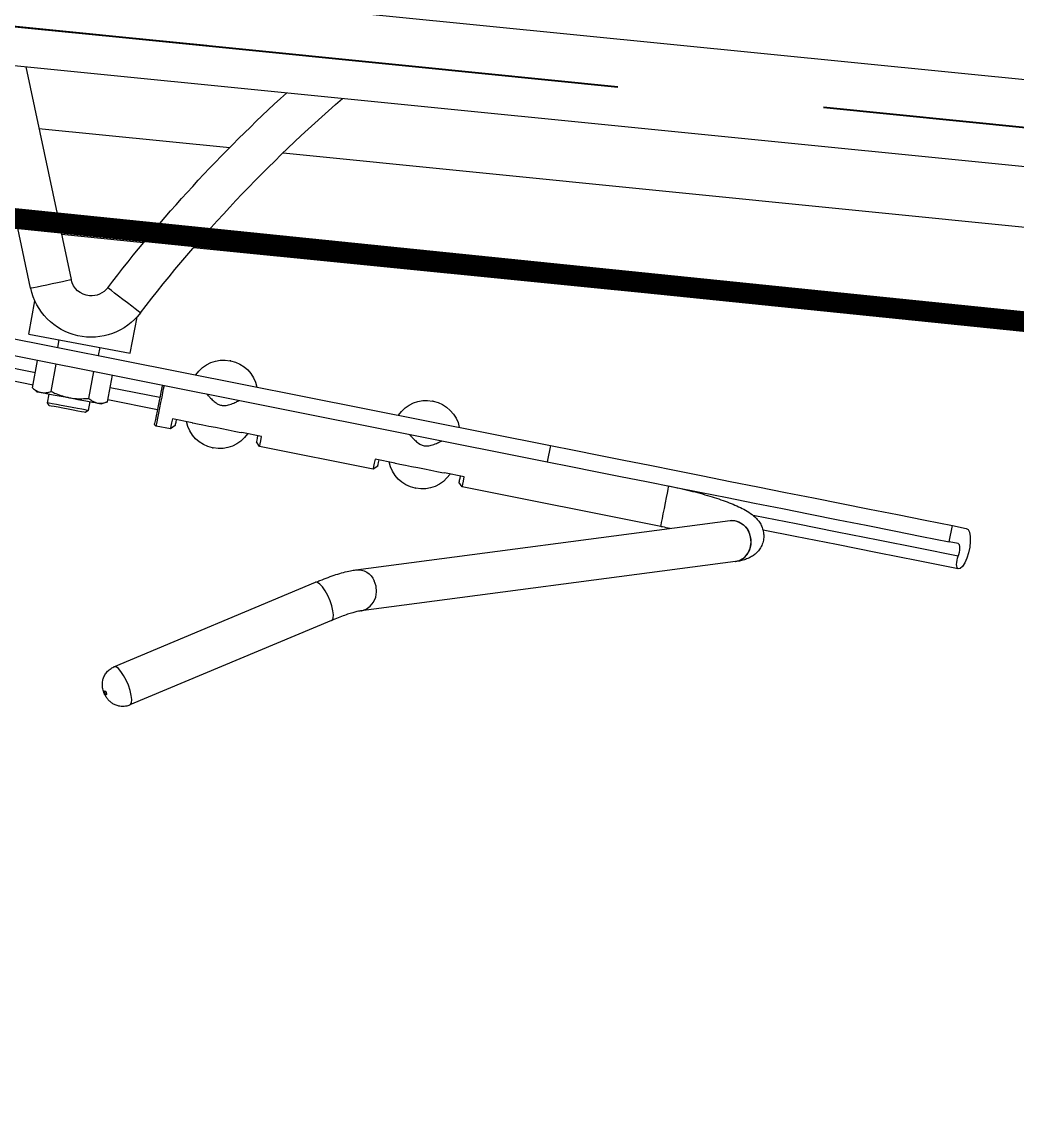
# Model space of a CAD drawing. Header units: millimetres. Extents: x -37020 to 35906, y -101 to 52234.
# Drawn here: x -40.686 to -40.204, y 323.719 to 324.252 of the extents above; entities that cross this region are included whole.
import ezdxf

# ---------------------------------------------------------------- set-up
doc = ezdxf.new("R2010")
doc.units = ezdxf.units.MM
doc.header["$PDMODE"] = 35
doc.header["$PDSIZE"] = 1
doc.linetypes.add('CENTROX2', pattern=[101.6, 63.5, -12.7, 12.7, -12.7])
doc.linetypes.add('DASHED2', pattern=[0.375, 0.25, -0.125])
for name, color, linetype in [('Catenaria', 2, 'Continuous'), ('Eje unifilar', 4, 'CENTROX2'), ('M0_EQUIPOS', 2, 'Continuous'), ('R10', 240, 'Continuous'), ('R11', 240, 'Continuous'), ('unifilar VIAS Ppales', 5, 'DASHED2')]:
    doc.layers.add(name, color=color, linetype=linetype)
doc.styles.add('Romans', font='romans.shx', dxfattribs={"width": 0.8})
doc.styles.add('Romans PF', font='romans.shx', dxfattribs={"width": 0.8})
doc.styles.get("Standard").update_dxf_attribs({"font": 'arial.ttf'})
doc.dimstyles.get("Standard").update_dxf_attribs({"dimtxt": 0.18, "dimasz": 0.18, "dimexe": 0.18, "dimexo": 0.0625, "dimgap": 0.09, "dimtad": 0, "dimtih": 1, "dimtoh": 1, "dimdec": 4, "dimzin": 0, "dimdsep": 46, "dimtxsty": 'Standard', "dimcen": 0.09, "dimadec": 0, "dimazin": 0, "dimtfac": 1, "dimtdec": 4, "dimtofl": 0, "dimtmove": 0, "dimatfit": 3, "dimfxl": 1, "dimtolj": 1, "dimtzin": 0, "dimarcsym": 0})

# ---------------------------------------------------------------- blocks, each defined once
blk = doc.blocks.new('enlace tol')
at = {"layer": 'Eje unifilar'}
blk.add_line((-7125.44, -43306.58, -11480), (6097.6, -44628.91, -11480), dxfattribs=at)
blk = doc.blocks.new('A$C3C3C2E3F')
at = {"layer": 'M0_EQUIPOS', "color": 1, "linetype": 'Continuous', "lineweight": 15}
for p, q in [((-10.45, -999.3), (-10.45, -2289.3)), ((10.55, -2289.3), (10.55, -999.3)), ((-24.95, -2118.22), (-24.95, -1222.73)), ((-49.95, -1259.88), (-49.95, -2137.52)), ((-98.58, -1948.04), (-98.91, -1944.64)), ((-102.78, -1946.2), (-102.56, -1948.43)), ((-102.56, -1948.43), (-98.58, -1948.04)), ((-112.47, -1999.4), (-133.34, -2088.4)), ((-123.6, -2090.68), (-102.74, -2001.68)), ((-105.83, -2018.26), (-101.09, -2067.03)), ((-88.99, -2046.76), (-92.97, -2047.15)), ((-64.95, -2294.3), (-88.99, -2046.76)), ((-68.95, -2294.49), (-92.97, -2047.15)), ((-101.09, -2067.03), (-100, -2067.93)), ((-98.6, -2066.79), (-98.13, -2071.64)), ((-90.53, -2073.13), (-90.48, -2073.05)), ((-96.95, -2083.83), (-96.48, -2088.68)), ((-98.07, -2087.83), (-98.96, -2088.92)), ((-98.96, -2088.92), (-96.26, -2116.79)), ((-136.37, -2095.27), (-161.58, -2141.79)), ((-152.79, -2146.56), (-127.58, -2100.04)), ((-96.26, -2116.79), (-95.17, -2117.69)), ((-93.77, -2116.55), (-93.3, -2121.41)), ((-85.69, -2122.9), (-85.64, -2122.82)), ((-24.95, -2177.6), (-24.95, -2131.2)), ((-92.11, -2133.6), (-91.64, -2138.45)), ((-93.23, -2137.6), (-94.13, -2138.69)), ((-94.13, -2138.69), (-93.79, -2142.17)), ((-88.58, -2154.44), (-89.76, -2142.29)), ((-85.59, -2154.19), (-86.78, -2142)), ((-76.86, -2150.18), (-68.01, -2149.43)), ((-74.76, -2175.09), (-76.86, -2150.18)), ((-49.95, -2149.65), (-49.95, -2169.6)), ((-89.13, -2154.49), (-89.74, -2155.78)), ((-89.13, -2154.49), (-82.6, -2153.94)), ((-91.68, -2158.96), (-92.13, -2159.5)), ((-89.49, -2158.77), (-91.68, -2158.96)), ((-88.74, -2159.09), (-82.16, -2158.54)), ((-76.23, -2157.65), (-78.21, -2157.82)), ((-10.45, -2182.24), (-60.55, -2166.21)), ((-91.38, -2168.46), (-90.84, -2168.92)), ((-90.84, -2168.92), (-88.65, -2168.74)), ((-87.97, -2168.3), (-81.26, -2167.73)), ((-77.24, -2167.77), (-75.39, -2167.62)), ((-88.39, -2171.73), (-87.58, -2172.9)), ((-87.58, -2172.9), (-80.82, -2172.33)), ((-75.58, -2288.35), (-86.8, -2172.83)), ((-72.46, -2289.4), (-83.81, -2172.58)), ((-74.76, -2175.09), (-66.59, -2174.4)), ((-63.6, -2175.74), (-10.45, -2192.74))]:
    blk.add_line(p, q, dxfattribs=at)
at = {"layer": 'M0_EQUIPOS', "color": 1, "linetype": 'Continuous', "lineweight": 15, "flags": 128}
for points in [[(-98.91, -1944.64), (-99.16, -1944.18), (-99.79, -1943.79), (-100.75, -1943.52), (-101.97, -1943.37), (-103.34, -1943.37), (-104.76, -1943.51), (-106.11, -1943.77), (-107.27, -1944.15), (-108.16, -1944.61), (-108.71, -1945.11), (-108.87, -1945.6)], [(-108.87, -1945.6), (-108.78, -1945.77), (-108.57, -1945.92), (-108.24, -1946.03), (-107.81, -1946.1), (-107.33, -1946.12), (-106.81, -1946.09), (-106.3, -1946.02), (-105.82, -1945.9)], [(-108.87, -1945.6), (-107.91, -1955.46), (-106.94, -1965.43), (-105.96, -1975.49), (-104.98, -1985.65), (-104.21, -1993.53)], [(-105.82, -1945.9), (-105.35, -1945.79), (-104.84, -1945.72), (-104.32, -1945.69), (-103.83, -1945.71), (-103.41, -1945.78), (-103.08, -1945.89), (-102.86, -1946.03), (-102.78, -1946.2)], [(-105.82, -1945.9), (-104.87, -1955.7), (-103.91, -1965.61), (-102.94, -1975.62), (-101.96, -1985.72), (-100.97, -1995.89), (-100.93, -1996.28)], [(-88.99, -2046.76), (-89.56, -2040.94), (-90.14, -2034.93), (-90.74, -2028.74), (-91.36, -2022.39), (-91.99, -2015.91), (-92.63, -2009.31), (-93.28, -2002.61), (-93.94, -1995.84), (-94.6, -1989.01), (-95.27, -1982.15), (-95.94, -1975.27), (-96.6, -1968.4), (-97.27, -1961.56), (-97.93, -1954.77), (-98.58, -1948.04)], [(-92.97, -2047.15), (-93.54, -2041.33), (-94.12, -2035.31), (-94.73, -2029.13), (-95.34, -2022.78), (-95.97, -2016.3), (-96.61, -2009.7), (-97.26, -2003), (-97.92, -1996.23), (-98.58, -1989.4), (-99.25, -1982.54), (-99.92, -1975.66), (-100.59, -1968.79), (-101.25, -1961.95), (-101.91, -1955.15), (-102.56, -1948.43)], [(-102.74, -2001.71), (-102.64, -2000.67), (-102.86, -1999.47), (-103.44, -1998.36), (-104.32, -1997.4), (-105.45, -1996.68), (-106.74, -1996.24), (-108.09, -1996.13), (-109.41, -1996.34), (-110.59, -1996.86), (-111.55, -1997.66), (-112.22, -1998.67), (-112.47, -1999.4)], [(-112.47, -1999.4), (-112.45, -1999.31), (-111.97, -1998.21), (-111.17, -1997.29), (-110.1, -1996.6), (-108.85, -1996.21), (-107.51, -1996.14), (-106.17, -1996.39), (-104.94, -1996.96)], [(-105.83, -2018.26), (-105.8, -2018.25), (-105.49, -2018.22), (-104.83, -2018.16), (-103.87, -2018.07), (-102.69, -2017.95), (-101.38, -2017.83), (-100.02, -2017.69), (-98.73, -2017.57), (-97.6, -2017.46), (-96.7, -2017.37), (-96.11, -2017.31), (-95.88, -2017.29), (-95.87, -2017.29)], [(-101.09, -2067.03), (-100.92, -2067.01), (-100.42, -2066.96), (-99.63, -2066.89), (-98.6, -2066.79)], [(-98.51, -2067.78), (-99.13, -2067.84), (-99.61, -2067.89), (-99.9, -2067.92), (-100, -2067.93)], [(-96.95, -2083.83), (-96.96, -2083.68), (-97.07, -2082.57), (-97.2, -2081.23), (-97.35, -2079.73), (-97.5, -2078.14), (-97.66, -2076.53), (-97.81, -2074.97), (-97.95, -2073.55), (-98.07, -2072.32), (-98.13, -2071.64)], [(-133.34, -2088.39), (-133.32, -2088.3), (-132.84, -2087.21), (-132.04, -2086.28), (-130.97, -2085.6), (-129.72, -2085.2), (-128.37, -2085.13), (-127.04, -2085.39), (-125.81, -2085.95)], [(-96.48, -2088.68), (-97.51, -2088.78), (-98.3, -2088.86), (-98.8, -2088.91), (-98.96, -2088.92)], [(-98.07, -2087.83), (-97.97, -2087.82), (-97.67, -2087.79), (-97.2, -2087.75), (-96.57, -2087.69)], [(-136.37, -2095.27), (-136.26, -2095.14), (-135.78, -2094.95), (-135.01, -2094.96), (-134.02, -2095.17), (-132.88, -2095.56), (-131.67, -2096.11), (-130.48, -2096.78)], [(-130.48, -2096.78), (-129.4, -2097.5), (-128.52, -2098.24), (-127.89, -2098.94), (-127.56, -2099.54), (-127.56, -2100), (-127.58, -2100.04)], [(-96.26, -2116.79), (-96.09, -2116.78), (-95.59, -2116.73), (-94.8, -2116.65), (-93.77, -2116.55)], [(-93.67, -2117.55), (-94.3, -2117.61), (-94.77, -2117.65), (-95.07, -2117.68), (-95.17, -2117.69)], [(-92.11, -2133.6), (-92.13, -2133.44), (-92.24, -2132.33), (-92.37, -2131), (-92.51, -2129.5), (-92.67, -2127.9), (-92.82, -2126.29), (-92.97, -2124.74), (-93.11, -2123.31), (-93.23, -2122.08), (-93.3, -2121.41)], [(-93.23, -2137.6), (-93.13, -2137.59), (-92.84, -2137.56), (-92.37, -2137.51), (-91.74, -2137.45)], [(-91.64, -2138.45), (-92.67, -2138.55), (-93.47, -2138.63), (-93.96, -2138.67), (-94.13, -2138.69)], [(-161.58, -2141.79), (-161.47, -2141.66), (-160.99, -2141.47), (-160.22, -2141.48), (-159.23, -2141.69), (-158.09, -2142.08), (-156.88, -2142.63), (-155.69, -2143.3)], [(-93.79, -2142.17), (-93.77, -2142.17), (-93.45, -2142.14), (-92.79, -2142.08), (-91.84, -2141.98), (-90.66, -2141.87), (-89.34, -2141.74), (-87.99, -2141.61), (-86.7, -2141.48), (-85.56, -2141.37), (-84.67, -2141.29), (-84.08, -2141.23), (-83.84, -2141.21), (-83.84, -2141.21)], [(-84.29, -2141.75), (-84.36, -2141.76), (-84.76, -2141.8), (-85.48, -2141.87), (-86.47, -2141.97), (-87.64, -2142.08), (-88.91, -2142.2), (-90.17, -2142.32), (-91.31, -2142.44), (-92.24, -2142.53), (-92.9, -2142.59), (-93.22, -2142.62), (-93.25, -2142.62)], [(-155.69, -2143.3), (-154.61, -2144.02), (-153.73, -2144.76), (-153.1, -2145.46), (-152.77, -2146.06), (-152.77, -2146.52), (-152.79, -2146.56)], [(-159.08, -2147.86), (-159.25, -2147.77), (-159.42, -2147.7), (-159.56, -2147.67), (-159.65, -2147.69), (-159.67, -2147.74), (-159.63, -2147.83), (-159.53, -2147.93), (-159.38, -2148.03), (-159.21, -2148.13), (-159.04, -2148.19), (-158.9, -2148.22), (-158.81, -2148.2), (-158.78, -2148.15), (-158.83, -2148.07), (-158.93, -2147.96), (-159.08, -2147.86)], [(-66.91, -2148.68), (-66.81, -2148.84), (-66.52, -2149.3), (-66.07, -2150.04), (-65.49, -2150.98), (-64.81, -2152.07), (-64.1, -2153.23), (-63.4, -2154.36), (-62.77, -2155.39), (-62.24, -2156.24), (-61.87, -2156.84), (-61.68, -2157.16), (-61.66, -2157.19)], [(-89.65, -2156.85), (-89.69, -2156.39), (-89.72, -2156.05), (-89.73, -2155.85), (-89.74, -2155.78)], [(-91.68, -2158.96), (-91.67, -2159.12), (-91.62, -2159.64), (-91.55, -2160.48), (-91.46, -2161.57), (-91.35, -2162.84), (-91.24, -2164.2), (-91.12, -2165.53), (-91.02, -2166.74), (-90.94, -2167.75), (-90.88, -2168.47), (-90.84, -2168.86), (-90.84, -2168.92)], [(-89.07, -2163.75), (-89.15, -2162.71), (-89.24, -2161.69), (-89.32, -2160.7), (-89.4, -2159.77), (-89.48, -2158.9), (-89.54, -2158.12), (-89.6, -2157.43), (-89.65, -2156.85)], [(-91.38, -2168.46), (-91.39, -2168.39), (-91.42, -2167.99), (-91.48, -2167.26), (-91.56, -2166.27), (-91.66, -2165.09), (-91.77, -2163.82), (-91.88, -2162.57), (-91.97, -2161.42), (-92.05, -2160.49), (-92.11, -2159.84), (-92.13, -2159.52), (-92.13, -2159.5)], [(-88.48, -2170.66), (-88.53, -2170.08), (-88.59, -2169.39), (-88.66, -2168.61), (-88.73, -2167.74), (-88.81, -2166.8), (-88.89, -2165.82), (-88.98, -2164.79), (-89.07, -2163.75)], [(-63.6, -2175.74), (-63.54, -2175.56), (-63.38, -2175.04), (-63.12, -2174.22), (-62.78, -2173.17), (-62.39, -2171.94), (-61.97, -2170.65), (-61.57, -2169.38), (-61.2, -2168.23), (-60.9, -2167.28), (-60.68, -2166.61), (-60.57, -2166.26), (-60.55, -2166.21)], [(-88.39, -2171.73), (-88.4, -2171.66), (-88.42, -2171.45), (-88.45, -2171.12), (-88.48, -2170.66)]]:
    blk.add_lwpolyline(points, dxfattribs=at)
at = {"layer": 'M0_EQUIPOS', "color": 1, "linetype": 'Continuous', "lineweight": 15}
for centre, radius, start, end in [((-107.05, -2000.82), 4.4, 348.6872, 61.352), ((-94.56, -2077.36), 8, 117.5682, 185.5473), ((-89.09, -2076.83), 8, 5.5473, 73.5263), ((-89.07, -2077), 8, 297.5682, 5.5473), ((-76.22, -2075.66), 4.92, 184.5895, 186.5371), ((-97.64, -2077.74), 4.91, 184.5865, 186.5401), ((-94.55, -2077.53), 8, 185.5473, 253.5263), ((-127.91, -2089.81), 4.4, 348.4757, 61.3928), ((-248.08, -1855.08), 345, 301.6768, 313.5321), ((-84.25, -2126.6), 8, 5.5473, 73.5263), ((-248.08, -1855.08), 355, 301.6768, 312.0177), ((-89.73, -2127.13), 8, 117.5682, 185.5473), ((-84.24, -2126.76), 8, 297.5682, 5.5473), ((-71.39, -2125.43), 4.91, 184.5871, 186.5375), ((-102.57, -2128.46), 4.91, 4.5871, 6.5375), ((-89.71, -2127.29), 8, 185.5473, 253.5263), ((-93.3, -2142.13), 0.5, 185.5473, 275.5473), ((-84.34, -2141.26), 0.5, 275.5473, 5.5473), ((-59.03, -2161.45), 15, 121.6768, 252.2587), ((-59.03, -2161.45), 5, 121.6768, 179.3211), ((-59.03, -2161.45), 5, 179.3211, 252.2587)]:
    blk.add_arc(centre, radius, start, end, dxfattribs=at)
for points, knots in [([(-95.87, -2017.29), (-95.92, -2016.83), (-96.05, -2015.51), (-96.32, -2013.33), (-96.68, -2010.79), (-97.09, -2008.35), (-97.54, -2006.03), (-98.04, -2003.84), (-98.58, -2001.81), (-99.18, -1999.93), (-99.87, -1998.17), (-100.59, -1996.76), (-101.38, -1995.62), (-102.16, -1994.78), (-103.08, -1994.07), (-104.16, -1993.53), (-105.37, -1993.21), (-106.67, -1993.17), (-107.94, -1993.43), (-109.08, -1993.96), (-110.02, -1994.65), (-110.77, -1995.46), (-111.36, -1996.35), (-111.86, -1997.36), (-112.22, -1998.38), (-112.4, -1999.1), (-112.47, -1999.4)], [0, 0, 0, 0, 0.028134, 0.081671, 0.135311, 0.189135, 0.243292, 0.297998, 0.353604, 0.410764, 0.470845, 0.537274, 0.576763, 0.611552, 0.643627, 0.674424, 0.704756, 0.734963, 0.766982, 0.797134, 0.826446, 0.856161, 0.887811, 0.923815, 0.968333, 1, 1, 1, 1]), ([(-102.74, -2001.68), (-102.71, -2001.57), (-102.65, -2001.33), (-102.58, -2001.17), (-102.6, -2001.21), (-102.61, -2001.22)], [0, 0, 0, 0, 0.41808, 0.928345, 1, 1, 1, 1]), ([(-106.08, -2015.95), (-106.01, -2016.58), (-105.92, -2017.35), (-105.84, -2018.12), (-105.83, -2018.26)], [0, 0, 0, 0, 0.820659, 1, 1, 1, 1]), ([(-89.72, -2080.95), (-89.72, -2080.96), (-89.7, -2080.98), (-89.97, -2080.7), (-90.45, -2080.18), (-91.13, -2079.38), (-91.74, -2078.44), (-92.08, -2077.45), (-92.1, -2076.47), (-91.78, -2075.35), (-91.21, -2074.23), (-90.73, -2073.44), (-90.58, -2073.21), (-90.53, -2073.13)], [0, 0, 0, 0, 0.048534, 0.13375, 0.226008, 0.336792, 0.444368, 0.516109, 0.588246, 0.675843, 0.805228, 0.936806, 1, 1, 1, 1]), ([(-133.34, -2088.4), (-133.36, -2088.5), (-133.43, -2088.75), (-133.63, -2089.4), (-133.99, -2090.35), (-134.5, -2091.55), (-135.17, -2092.97), (-135.81, -2094.24), (-136.24, -2095.03), (-136.37, -2095.27)], [0, 0, 0, 0, 0.095115, 0.237769, 0.393528, 0.561362, 0.73754, 0.919138, 1, 1, 1, 1]), ([(-127.58, -2100.04), (-127.4, -2099.7), (-126.87, -2098.71), (-126.06, -2097.11), (-125.21, -2095.28), (-124.49, -2093.53), (-123.95, -2092.01), (-123.71, -2091.08), (-123.6, -2090.68)], [0, 0, 0, 0, 0.095036, 0.277573, 0.462169, 0.65089, 0.847369, 1, 1, 1, 1]), ([(-84.89, -2130.72), (-84.88, -2130.73), (-84.87, -2130.74), (-85.13, -2130.47), (-85.62, -2129.94), (-86.29, -2129.14), (-86.91, -2128.2), (-87.24, -2127.22), (-87.27, -2126.24), (-86.95, -2125.12), (-86.38, -2124), (-85.89, -2123.2), (-85.74, -2122.97), (-85.69, -2122.9)], [0, 0, 0, 0, 0.048534, 0.133751, 0.226008, 0.336791, 0.444367, 0.516109, 0.588248, 0.675843, 0.805228, 0.936806, 1, 1, 1, 1]), ([(-161.56, -2141.8), (-161.6, -2141.87), (-161.87, -2142.27), (-162.08, -2143.08), (-162.17, -2144.14), (-162.02, -2145.1), (-161.71, -2145.94), (-161.28, -2146.67), (-160.73, -2147.31), (-160.04, -2147.89), (-159.16, -2148.43), (-158.16, -2148.8), (-157.12, -2148.97), (-156.14, -2148.93), (-155.15, -2148.67), (-154.21, -2148.19), (-153.37, -2147.48), (-152.99, -2146.87), (-152.8, -2146.56)], [0, 0, 0, 0, 0.016578, 0.093216, 0.16191, 0.224763, 0.283068, 0.338013, 0.391511, 0.447985, 0.516798, 0.594003, 0.657289, 0.723868, 0.787245, 0.857023, 0.930048, 1, 1, 1, 1]), ([(-89.65, -2156.85), (-89.65, -2156.8), (-89.68, -2156.38), (-89.59, -2155.59), (-89.28, -2154.86), (-89.13, -2154.49)], [0, 0, 0, 0, 0.070091, 0.530778, 1, 1, 1, 1]), ([(-88.74, -2159.09), (-88.97, -2158.73), (-89.44, -2158.01), (-89.58, -2157.24), (-89.65, -2156.85)], [0, 0, 0, 0, 0.495486, 1, 1, 1, 1]), ([(-89.07, -2163.75), (-89.09, -2163.33), (-89.18, -2161.77), (-88.93, -2160.22), (-88.74, -2159.09)], [0, 0, 0, 0, 0.268636, 1, 1, 1, 1]), ([(-87.97, -2168.3), (-88.11, -2167.92), (-88.65, -2166.45), (-88.89, -2164.9), (-89.07, -2163.75)], [0, 0, 0, 0, 0.257581, 1, 1, 1, 1]), ([(-88.48, -2170.66), (-88.49, -2170.6), (-88.52, -2170.19), (-88.43, -2169.4), (-88.12, -2168.67), (-87.97, -2168.3)], [0, 0, 0, 0, 0.070086, 0.530779, 1, 1, 1, 1]), ([(-87.58, -2172.9), (-87.81, -2172.54), (-88.27, -2171.82), (-88.41, -2171.05), (-88.48, -2170.66)], [0, 0, 0, 0, 0.495508, 1, 1, 1, 1])]:
    blk.add_open_spline(points, degree=3, knots=knots, dxfattribs=at)
blk = doc.blocks.new('*D248')
at = {"layer": 'Defpoints', "color": 0, "transparency": 16777216}
for p in [(-63.55313, 326.50437), (-17.56119, 322.40797), (-17.62343, 321.80023)]:
    blk.add_point(p, dxfattribs=at)
at = {"layer": 'Catenaria', "color": 3, "linetype": 'Continuous', "transparency": 16777216, "insert": (-37.67191, 324.84468), "char_height": 0.5, "attachment_point": 5, "rotation": 354.1521, "style": 'Romans'}
blk.add_mtext('\\A1;46.17', dxfattribs=at)

msp = doc.modelspace()

# ---------------------------------------------------------------- linework, layer by layer
at = {"layer": 'Catenaria', "linetype": 'Continuous', "const_width": 0.01, "elevation": -11.48}
msp.add_lwpolyline([(-83.14487, 328.4957), (-17.62343, 321.80023), (3.69923, 319.62132)], dxfattribs=at)
at = {"layer": 'unifilar VIAS Ppales', "ltscale": 10, "elevation": -11.48}
msp.add_lwpolyline([(-3.18256, 321.99563, -0.024862), (-33.0343, 323.48453), (-46.25734, 324.80687, 0.024923), (-76.10908, 326.29577)], format="xyb", dxfattribs=at)

# ---------------------------------------------------------------- block references
at = {"layer": 'Catenaria', "color": 1, "ltscale": 4, "xscale": -0.001999999999955285, "yscale": 0.001999999999955285, "zscale": 0.001999999999955285, "rotation": 264.2892873491125}
msp.add_blockref('A$C3C3C2E3F', (-36.33928, 323.81714, -22.96), dxfattribs=at)
at = {"layer": 'R10', "linetype": 'Continuous', "xscale": 0.001, "yscale": 0.001, "zscale": 0.001, "rotation": 180}
msp.add_blockref('enlace tol', (-40.15974, 280.17795), dxfattribs=at)

# ---------------------------------------------------------------- texts
at = {"layer": 'R11', "insert": (-42.96118, 324.05015), "char_height": 0.7875, "width": 47.2500023, "attachment_point": 1, "rotation": 355.2364, "style": 'Romans PF'}
msp.add_mtext('{\\H0.625x;\\T0.75;Vano para artur F.}', dxfattribs=at)

# ---------------------------------------------------------------- dimensions: what is measured, and where the dimension line sits
at = {"layer": 'Catenaria', "linetype": 'Continuous'}
dim = msp.add_linear_dim(base=(-17.56119, 322.40797), p1=(-63.55313, 326.50437, -11.48), p2=(-17.62343, 321.80023), angle=354.1521, dimstyle='Standard', override={"dimscale": 0.1, "dimtxt": 5, "dimasz": 2.5, "dimexe": 1, "dimexo": 1, "dimgap": 1.25, "dimtad": 1, "dimtih": 0, "dimtoh": 0, "dimdec": 2, "dimzin": 1, "dimtxsty": 'Romans', "dimcen": 1, "dimse1": 1, "dimse2": 1, "dimsd1": 1, "dimsd2": 1, "dimclrd": 2, "dimclre": 1, "dimclrt": 3, "dimaunit": 1, "dimadec": 3, "dimtdec": 2, "dimtix": 1, "dimtofl": 1, "dimatfit": 0, "dimtzin": 8}, dxfattribs=at)
dim.commit()
dim.dimension.update_dxf_attribs({"geometry": '*D248', "text_midpoint": (-37.71012, 324.47163), "dimtype": 161})

doc.saveas('drawing.dxf')
